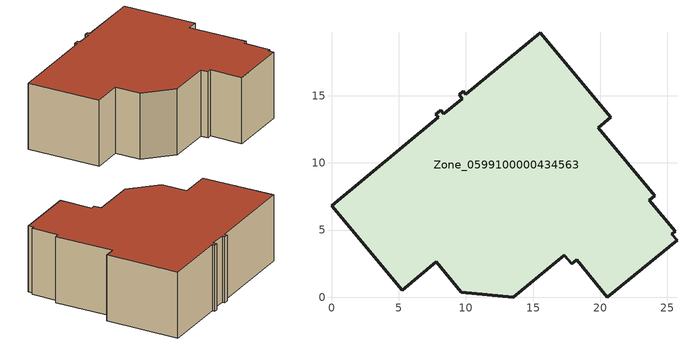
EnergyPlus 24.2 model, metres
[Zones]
Zone_0599100000434563
 floor ground (C_G): 19.85,12.63 24.05,7.54 23.66,7.23 25.57,4.9 25.33,4.7 25.72,4.25 20.54,0 18.25,2.79 17.87,2.47 17.34,3.12 13.52,0 9.66,0.38 7.81,2.64 5.25,0.52 0,6.8 7.96,13.39 7.78,13.61 8.15,13.92 8.35,13.67 9.73,14.78 9.5,15.07 9.82,15.33 10.01,15.1 15.55,19.68 20.77,13.39 z0
 wall outside (C_F): 20.77,13.39 15.55,19.68 10.01,15.1 9.82,15.33 9.5,15.07 9.73,14.78 8.35,13.67 8.15,13.92 7.78,13.61 7.96,13.39 0,6.8 5.25,0.52 7.81,2.64 9.66,0.38 13.52,0 17.34,3.12 17.87,2.47 18.25,2.79 20.54,0 25.72,4.25 25.33,4.7 25.57,4.9 23.66,7.23 24.05,7.54 19.85,12.63 20.77,13.39 z0:7.44
 roof outside (C_R): 20.54,0 25.72,4.25 25.33,4.7 25.57,4.9 23.66,7.23 24.05,7.54 19.85,12.63 20.77,13.39 15.55,19.68 10.01,15.1 9.82,15.33 9.5,15.07 9.73,14.78 8.35,13.67 8.15,13.92 7.78,13.61 7.96,13.39 0,6.8 5.25,0.52 7.81,2.64 9.66,0.38 13.52,0 17.34,3.12 17.87,2.47 18.25,2.79 z7.44
[BUILDING]
Pand.0599100000434563: North Axis=0; Terrain=City; Loads Convergence Tolerance Value=0.04; Temperature Convergence Tolerance Value=0.4; Solar Distribution=FullExterior; Maximum Number of Warmup Days=25; Minimum Number of Warmup Days=1
[Site:Location]
Rotterdam.The.Hague.AP_ZH_NLD Design_Conditions: Latitude=51.96; Longitude=4.45; Time Zone=1; Elevation=-4.5
[SITE:GROUNDTEMPERATURE:BUILDINGSURFACE]
18, 18, 18, 18, 18, 18, 18, 18, 18, 18, 18, 18
[MATERIAL] Thermal Absorptance=0.9; Solar Absorptance=0.7; Visible Absorptance=0.7
Name | Roughness | Thickness | Conductivity | Density | Specific Heat
G.D.2006-2014 | MediumSmooth | 0.15 | 0.06 | 540 | 1210
F.D.2006-2014 | Rough | 0.3 | 0.12 | 1920 | 840
R.D.2006-2014 | MediumRough | 0.2 | 0.08 | 1500 | 1000
[CONSTRUCTION]
C_G: G.D.2006-2014
C_F: F.D.2006-2014
C_R: R.D.2006-2014
[ZONE]
Zone_0599100000434563: Type=1; Multiplier=1; Ceiling Height=Autocalculate; Volume=Autocalculate; Floor Area=autocalculate; Part of Total Floor Area=Yes
[ZONEINFILTRATION:DESIGNFLOWRATE]
Infil_Zone_0599100000434563: Zone or ZoneList or Space or SpaceList=Zone_0599100000434563; Schedule=AlwaysOn; Design Flow Rate Calculation Method=Flow/Area; Flow Rate per Floor Area=0.0021; Constant Term Coefficient=1; Temperature Term Coefficient=0; Velocity Term Coefficient=0; Velocity Squared Term Coefficient=0
[HVACTEMPLATE:ZONE:IDEALLOADSAIRSYSTEM]
Zone_0599100000434563: Maximum Heating Supply Air Temperature=50; Minimum Cooling Supply Air Temperature=13; Maximum Heating Supply Air Humidity Ratio=0.0156; Minimum Cooling Supply Air Humidity Ratio=0.0077; Heating Limit=NoLimit; Cooling Limit=NoLimit; Dehumidification Control Type=ConstantSensibleHeatRatio; Cooling Sensible Heat Ratio=0.7; Dehumidification Setpoint=60; Humidification Control Type=None; Humidification Setpoint=30; Outdoor Air Method=None; Outdoor Air Flow Rate per Person=0.00944; Outdoor Air Flow Rate per Zone Floor Area=0; Outdoor Air Flow Rate per Zone=0; Demand Controlled Ventilation Type=None; Outdoor Air Economizer Type=NoEconomizer; Heat Recovery Type=None; Sensible Heat Recovery Effectiveness=0.7; Latent Heat Recovery Effectiveness=0.65
[ZONECONTROL:THERMOSTAT]
ThermostatControl_Zone_0599100000434563: Zone or ZoneList=Zone_0599100000434563; Control Type Schedule=DualSetpointControlType; Control 1=Thermostat_Zone_0599100000434563; Temperature Difference Between Cutout And Setpoint=0
[THERMOSTATSETPOINT:DUALSETPOINT]
Thermostat_Zone_0599100000434563: Heating Setpoint Temperature Schedule=HeatingSetpoint_Zone_0599100000434563; Cooling Setpoint Temperature Schedule=CoolingSetpoint_Zone_0599100000434563
[SCHEDULE:COMPACT]
HeatingSetpoint_Zone_0599100000434563: Through: 12/31, For: AllDays, Until: 24:00, 21
CoolingSetpoint_Zone_0599100000434563: Through: 12/31, For: AllDays, Until: 24:00, 24
DualSetpointControlType: Through: 12/31, For: AllDays, Until: 24:00, 4
AlwaysOn: Through: 12/31, For: AllDays, Until: 24:00, 1
